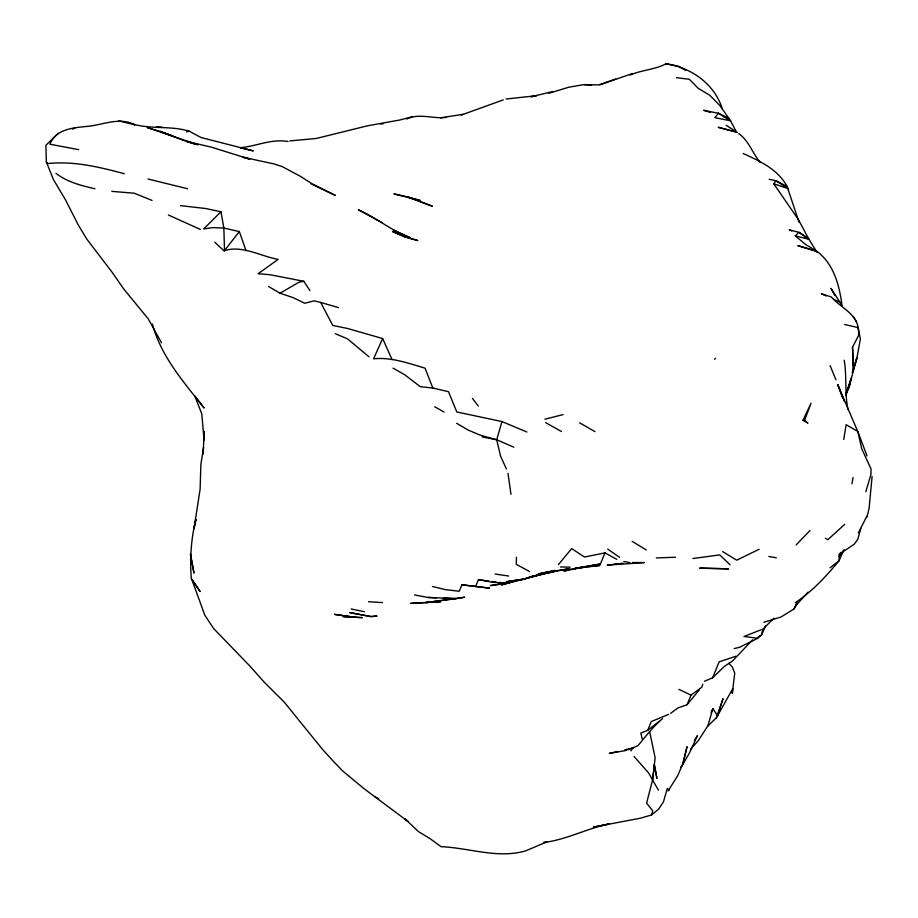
<?xml version="1.0" encoding="UTF-8"?>
<svg xmlns="http://www.w3.org/2000/svg" width="918" height="918" viewBox="0 0 918 918"><rect width="100%" height="100%" fill="white"/><g stroke="black" fill="none" stroke-linecap="round" stroke-linejoin="round"><path stroke-width="1.38" d="M841.095 552.326L839.259 554.323L839.063 560.726C826.2 576.332 812.143 591.525 795.217 602.747M516.455 557.272L516.237 564.306L529.686 571.616M203.039 454.249L204.278 431.426M872.1 476.568L869.082 508.423L867.017 516.903M191.288 578.684L200.147 591.548L191.667 579.086L204.817 615.198L213.699 628.612L249.662 665.814L263.879 681.81L284.316 702.213L322.528 749.398L332.454 760.299L342.54 770.845L364.044 788.677L408.154 821.564L404.758 818.626L418.447 831.593L429.957 838.57L441.053 846.671C469.282 847.853 497.854 859.03 525.807 850.825L546.818 841.898L543.686 842.517C566.406 839.74 586.866 828.461 609.173 823.951L593.384 827.129L640.385 818.202L651.516 814.977L652.721 810.812L646.605 803.147L652.572 779.956L654.523 765.233L656.909 778.395L655.016 768.814M658.424 790.146L652.572 779.956L655.142 757.82L649.669 731.738M203.624 447.1L200.858 464.634L200.113 489.26L193.973 528.825L196.096 519.542M843.734 439.481L846.132 424.69L857.791 431.426L867.017 455.948M851.984 483.809L853.017 477.509M734.193 648.556L739.541 647.316L757.717 638.285L761.538 634.82L762.824 629.197L774 618.158M680.571 767.31L682.395 765.279L687.054 746.667L683.199 762.996L677.576 775.905L668.075 790.949M195.867 519.554C191.047 538.636 189.831 558.58 191.277 578.225M860.786 528.47L857.791 539.222L854.245 544.167L839.259 554.323M663.714 800.989L667.271 788.39L669.038 790.283M506.403 468.914L500.62 456.326L496.718 439.756L501.951 421.557L456.808 411.975L448.489 391.688L432.814 388.027L420.295 386.696L404.746 374.762L393.076 368.164M707.939 725.92L716.35 717.842L723.017 698.667L717.646 715.799L712.861 708.616L707.87 725.805L698.219 740.711L690.898 748.893M865.823 491.669L870.952 474.503L871.021 468.995L861.715 448.684L857.791 431.426M763.799 622.289L780.862 617.068L793.99 609.001L796.755 603.31M702.763 684.208L701.765 687.261L691.013 695.144L687.077 704.714L677.828 707.962L670.691 713.297M845.811 394.729L850.997 378.595L848.932 387.763L845.719 395.463M846.029 393.937L850.332 381.854L848.932 387.763L853.533 370.034L852.512 347.245L858.605 335.391C860.281 314.713 842.506 309.423 831.134 296.893L821.358 293.726L826.257 295.952M804.581 420.375L811.019 403.3L802.952 420.306L807.955 423.083L804.581 420.375L802.952 420.306M461.915 584.789L489.397 588.128L461.915 584.789L459.275 591.249L445.528 589.654L432.424 586.499M704.496 681.248L712.586 677.805L719.138 661.844L735.88 656.244M475.57 586.625L478.416 579.671L489.351 581.128M642.152 738.806L640.81 733.08L647.672 730.349L651.287 721.559L668.706 714.33M583.481 566.922L575.116 568.46L600.395 563.996L604.985 552.877L616.758 559.326M843.573 550.375L839.063 560.726L830.067 567.772M268.446 286.416L280.024 293.232L293.106 297.616L304.684 303.25L314.151 300.852L320.738 302.458L332.741 325.454L347.555 328.472L382.645 338.547L373.58 358.812C391.022 356.941 408.464 363.287 425.08 368.175L432.814 388.027M761.538 634.82L765.681 625.789M711.083 712.379L712.861 708.616M866.856 516.226L858.364 532.876M716.35 717.842L732.771 688.649L732.312 693.377L734.733 673.124L732.426 667.202L728.812 663.244M793.99 609.001L797.26 603.092M682.395 765.279L689.716 752.485L697.393 735.708L694.433 740.585M663.496 801.747L658.619 809.16L651.516 814.977M630.884 750.855L633.076 747.883L638.09 745.531C645.744 736.225 653.364 726.425 662.693 718.496M804.696 236.867L808.563 238.634L798.465 219.723L773.759 183.738L775.951 180.754L787.093 186.434L799.073 222.328M118.651 120.786L134.9 124.871L134.028 124.332C118.078 116.747 101.99 125.479 85.764 126.512C71.765 128.004 56.124 129.243 49.905 144.206L78.696 149.645M220.963 211.771L223.854 228.054L224.52 250.591L239.334 231.566L223.854 228.054L212.563 227.63L203.647 228.938L220.963 211.771L205.862 208.535L180.536 205.643M839.121 556.216L844.273 549.825M687.077 704.714L699.482 689.659M558.477 564.536L571.673 548.608L584.491 557.031L604.985 552.877M794.621 606.924L808.012 592.144M796.113 544.959L810.032 530.501M752.588 639.88L732.346 661.144L724.428 666.365L712.586 677.805M58.282 133.248L45.9 145.296L46.336 161.947L53.451 179.607L65.419 199.699L78.099 224.635L86.636 238.864L112.248 272.416L123.632 288.883L148.268 318.89L161.568 342.839M815.758 250.958L797.822 245.634L817.502 251.658L805.97 244.739L795.252 235.869L798.981 232.334L808.563 238.634M714.606 359.248L715.615 358.33M844.755 524.339L827.864 539.692L825.305 538.178M647.672 730.349L659.113 721.376M630.104 75.081C641.395 69.986 654.832 69.734 666.089 63.778L678.712 66.394L685.666 70.445M72.751 129.22L75.001 127.832M280.024 293.232L299.038 282.182L303.789 281.298L309.951 290.581M758.245 636.851L760.712 635.508M759.083 549.285L736.718 560.187L722.627 551.569M548.815 93.28L568.896 87.187L583.274 84.72L598.731 84.904L615.634 79.051M406.823 118.996C419.159 112.96 433.204 119.019 446.159 117.435M761.229 629.725L744.016 636.461L757.717 638.285M599.924 84.823L632.387 73.543M503.293 99.878L461.329 115.037M569.355 569.447L563.95 571.065L584.823 566.922L575.116 568.46L599.833 565.465L587.554 566.658M519.336 579.717L501.457 584.927L552.843 571.409M224.52 250.591C242.363 245.026 260.597 256.237 278.143 259.392L258.13 273.725L270.213 274.746L303.789 281.298M186.515 131.905L189.223 131.182L201.042 137.528L253.242 150.885L240.149 147.718C256.317 146.283 271.567 138.549 288.103 141.521M412.033 116.793L400.03 119.96L367.361 125.835L316.274 138.469L289.836 140.913M563.101 414.592L544.948 419.205M528.768 577.238L536.823 575.207M552.602 91.593L530.856 96.803L536.422 95.713L506.174 99.006M536.984 575.253L531.006 576.745L553.967 571.65L538.178 574.955L521.699 579.671L547.128 572.855L569.585 568.644L554.151 571.099M617.734 751.452L609.357 753.403L624.894 750.706L633.076 747.883L624.71 749.834M584.869 566.67L600.395 563.996M570.755 569.217L584.823 566.922M440.525 117.825L463.028 114.337M692.941 558.511L719.746 554.908L730.085 564.822M614.842 564.18L607.257 565.132L644.333 562.585L632.559 562.516M617.585 563.881L623.081 563.262M189.223 131.182C171.161 125.651 152.17 129.266 134.223 124.435M411.08 603.378L440.651 601.726L410.461 603.355M616.621 564.145L614.762 564.249L620.579 563.95M656.301 557.937L675.43 557.249M380.213 123.873L382.921 123.884M560.542 566.98L570.158 567.152M414.546 594.933L427.914 597.457L436.429 597.802M443.532 598.088L456.315 598.616L464.68 597.228L425.826 602.587L456.315 598.616L427.914 597.457M584.456 84.571L591.536 84.938M368.531 601.726L382.576 602.598M111.801 191.369L134.223 193.205L152.021 200.422M156.622 126.673L161.981 127.258M676.417 77.663L689.326 79.281L698.288 88.358L709.821 95.288L719.941 105.627L730.59 120.82L736.511 132.226M492.094 581.496L496.19 582.046M498.933 582.414L505.761 583.332L509.215 582.746L490.407 585.604L505.761 583.332L491.784 582.173L478.416 579.671M495.123 574.014L508.698 576.045M623.792 561.552L629.874 562.55M768.825 556.457L776.341 557.823M482.294 437.014L496.718 439.756L513.816 447.192M351.146 608.967L364.423 611.709M769.192 179.297L775.951 180.754L788.264 188.672L773.759 183.738M187.479 188.718L147.97 178.999M844.686 324.502L857.894 327.531L860.407 338.891L856.632 359.477L852.352 372.628L856.735 358.227L853.361 370.493L852.512 347.245M94.91 188.764C81.266 185.585 67.289 182.12 55.998 173.364M124.286 173.72C99.408 167.065 73.865 160.811 47.943 163.565L46.336 161.947M795.252 235.869L809.01 239.3L817.169 252.588M666.089 63.778C690.875 67.507 714.078 83.538 722.018 107.98M734.79 131.607L718.243 127.304L737.51 132.536L726.127 125.261M496.718 439.756L480.516 435.258L468.237 430.106L456.659 423.301M320.738 302.458L338.421 307.587M710.325 112.409L703.636 110.275L718.427 113.281L729.041 118.388L723.694 116.678M186.4 141.372L195.763 144.424M185.057 140.936L160.134 131.435L147.305 127.625L197.886 144.757L186.343 141.326L211.312 147.121L249.616 159.112L243.144 157.253L273.449 163.794L281.906 166.456L300.163 176.199L311.592 183.485L335.483 195.465L312.625 184.598M310.72 183.772L311.409 184.048M501.951 421.557L526.875 432.011M335.299 333.693L347.555 338.88L368.979 356.804M833.59 299.291L839.706 302.079M168.442 215.007L200.296 229.42M791.798 230.992L789.216 229.821L798.981 232.334L809.01 239.3M678.953 689.372L691.013 695.144M393.214 229.913L410.507 237.831L399.387 233.367L405.24 235.777C388.807 228.559 374.808 216.946 358.307 209.774L381.865 222.569M375.072 796.927L378.641 798.763M743.155 153.49C760.093 161.293 777.707 169.073 787.093 186.434M545.648 422.624L561.449 431.506M434.719 406.754L444.002 412.033M579.533 422.773L594.933 431.586M632.169 541.345L646.226 549.951M607.75 549.102L619.57 557.352M818.202 252.243C834.255 265.256 839.522 286.118 842.035 305.717M214.778 242.191L224.199 251.062M738.749 133.603C749.099 140.902 752.473 153.409 760.379 162.601M472.437 398.458L478.289 405.963M634.074 756.489L648.578 772.899L652.572 779.956M841.347 304.409L830.997 288.39L834.852 295.55M853.43 316.63L856.54 321.874M382.645 338.547L392.078 359.649M842.758 398.16L837.744 384.688L857.148 430.026M830.079 365.548L835.965 379.857M837.744 384.688L844.48 401.579M152.388 324.043C161.155 356.597 183.749 382.163 204.117 408.017L194.765 395.853L201.765 413.8L204.129 440.261M239.334 231.566L246.024 250.66M654.167 764.614L654.729 767.414M507.987 473.378L510.97 494.309M847.945 409.302C844.537 393.065 846.993 376.472 844.204 360.189M718.427 113.281L714.881 117.653L730.59 120.82L718.427 113.281M554.323 570.571L538.464 573.899L555.023 570.434L554.323 570.571M525.371 578.891L506.392 581.702L525.371 578.891M374.969 616.276L370.861 616.563L349.701 612.581L370.861 616.563L377.091 616.139L374.969 616.276M728.467 568.827L699.872 568.15L728.467 568.827M362.105 617.642L343.309 616.598L362.105 617.642M354.91 617.263L334.588 614.383L354.91 617.263M407.213 196.785L393.983 193.927L420.146 200.468L407.213 196.785L432.194 206.148L407.213 196.785M417.633 240.505L404.723 236.913L392.491 231.543L404.746 236.741L417.633 240.505M172.676 135.956L160.134 131.435L172.71 135.967M193.939 572.878L190.428 554.162L193.939 572.878"/></g></svg>
